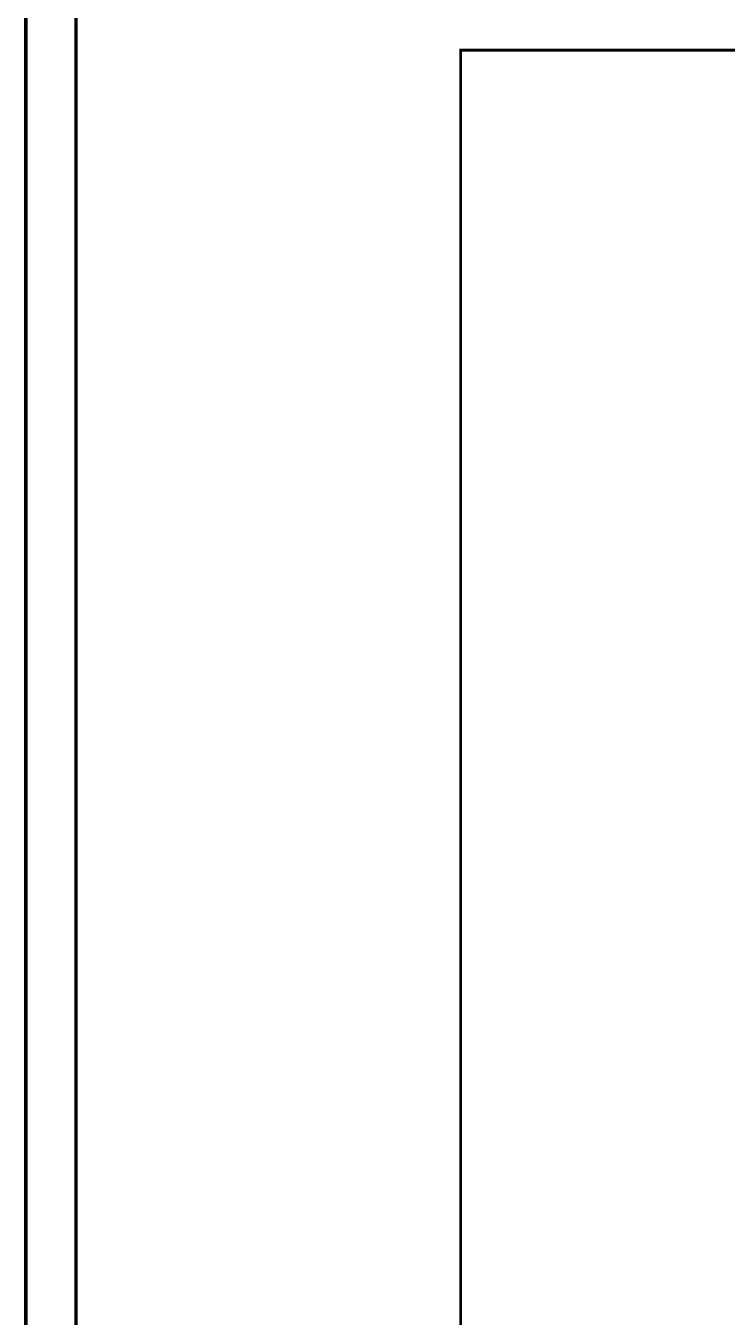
# Model space of a CAD drawing. Extents: x 594 to 813, y 174 to 240.
# Drawn here: x 594.15 to 599.83, y 221.91 to 232.35 of the extents above; entities that cross this region are included whole.
import ezdxf

# ---------------------------------------------------------------- set-up
doc = ezdxf.new("R2010")
doc.units = 0
doc.header["$MEASUREMENT"] = 0
for name, color, linetype, lineweight in [('AC.REF(S). PIPING', 3, 'CONTINUOUS', 30), ('UG-BORDER', 20, 'CONTINUOUS', 80), ('Wall', 5, 'CONTINUOUS', 30)]:
    doc.layers.add(name, color=color, linetype=linetype, lineweight=lineweight)

# ---------------------------------------------------------------- blocks, each defined once
blk = doc.blocks.new('A$C5DD3573E')
at = {"layer": 'Wall', "linetype": 'Continuous', "const_width": 19.2}
blk.add_lwpolyline([(0, 0), (-56085.494, 0), (-56085.494, -36662.196), (0, -36662.196)], close=True, dxfattribs=at)
blk.add_lwpolyline([(0, 0), (-56085.494, 0), (-56085.494, -36662.196), (0, -36662.196)], close=True, dxfattribs=at)

msp = doc.modelspace()

# ---------------------------------------------------------------- linework, layer by layer
at = {"layer": 'UG-BORDER'}
msp.add_line((594.152, 240.494), (594.152, 173.794), dxfattribs=at)
at = {"layer": 'UG-BORDER', "color": 7}
for p, q in [((594.152, 173.794), (594.152, 240.494)), ((594.557, 240.09), (594.557, 174.199))]:
    msp.add_line(p, q, dxfattribs=at)

# ---------------------------------------------------------------- block references
at = {"layer": 'AC.REF(S). PIPING', "linetype": 'Continuous', "xscale": 0.0012099999999862, "yscale": 0.0012099999999862, "zscale": 0.0012099999999862}
msp.add_blockref('A$C5DD3573E', (665.535, 232.156), dxfattribs=at)

doc.saveas('drawing.dxf')
